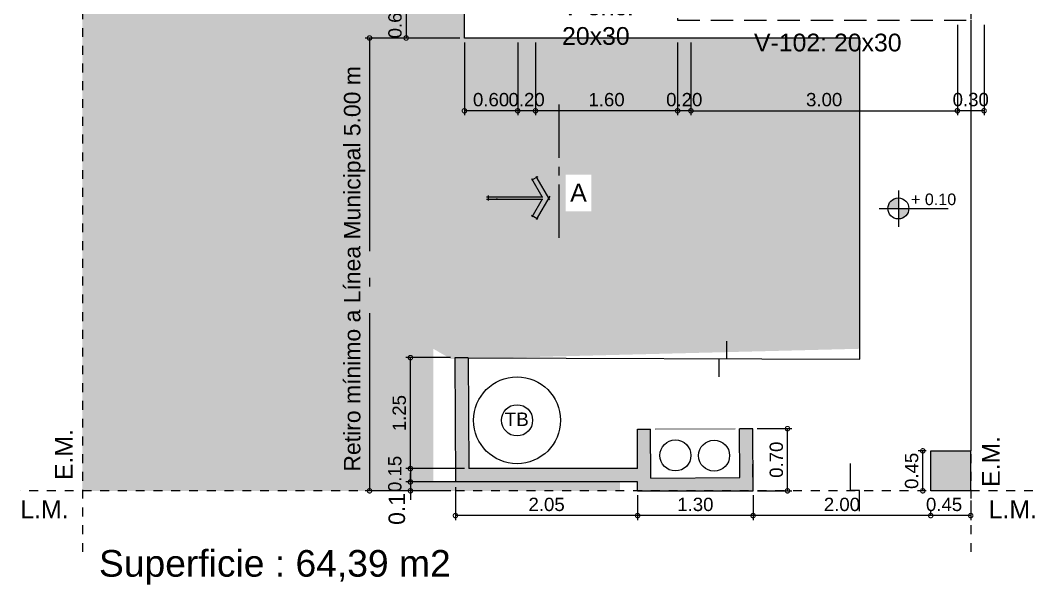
# Model space of a CAD drawing. Header units: millimetres. Extents: x 141 to 456, y -20 to 129.
# Drawn here: x 140.71 to 152.13, y 89.08 to 95.43 of the extents above; entities that cross this region are included whole.
import ezdxf

# ---------------------------------------------------------------- set-up
doc = ezdxf.new("R2010")
doc.units = ezdxf.units.MM
doc.header["$LTSCALE"] = 0.1
doc.header["$MEASUREMENT"] = 0
doc.header["$PDMODE"] = 3
doc.header["$PDSIZE"] = 0.1
doc.linetypes.add('ACAD_ISO04W100', pattern=[30, 24, -3, 0, -3])
doc.linetypes.add('TRAZOS2', pattern=[0.375, 0.25, -0.125])
doc.layers.get('DEFPOINTS').update_dxf_attribs({"color": 1})
doc.layers.add('17.Sombras', color=8, linetype='Continuous', lineweight=5)
for name, color, linetype in [('Cotas', 1, 'Continuous'), ('Cubierta', 7, 'Continuous'), ('EJES', 6, 'Continuous'), ('Equipamiento', 7, 'Continuous'), ('HATCH', 10, 'Continuous'), ('MURO', 2, 'Continuous'), ('Muros', 7, 'Continuous'), ('muros-pta', 4, 'Continuous'), ('Proyecciones', 1, 'Continuous'), ('Textos', 7, 'Continuous')]:
    doc.layers.add(name, color=color, linetype=linetype)
doc.styles.add('ARIAL', font='arial.ttf', dxfattribs={"height": 0.18})
doc.styles.add('Diego', font='arial.ttf')
doc.styles.get("Standard").update_dxf_attribs({"font": 'arial.ttf'})
doc.dimstyles.new('Cota Diego', dxfattribs={"dimtxt": 0.185, "dimasz": 0.1, "dimexe": 0.05, "dimexo": 0.05, "dimgap": 0.05, "dimtad": 1, "dimdsep": 46, "dimtxsty": 'Standard', "dimblk": 'DOTSMALL', "dimcen": 0.05, "dimclrd": 1, "dimclre": 1, "dimclrt": 1, "dimadec": 0, "dimazin": 0, "dimtfac": 1, "dimtmove": 0, "dimatfit": 3, "dimldrblk": 'DOTSMALL', "dimfxl": 1, "dimlwe": -1, "dimarcsym": 0})

# ---------------------------------------------------------------- blocks, each defined once
blk = doc.blocks.new('_DotSmall')
at = {"color": 0, "linetype": 'ByBlock', "const_width": 0.5}
blk.add_lwpolyline([(-0.0625, 0, 1), (0.0625, 0, 1)], format="xyb", close=True, dxfattribs=at)
blk = doc.blocks.new('*D74')
at = {"color": 1, "linetype": 'ACAD_ISO04W100', "transparency": 16777216}
for p, q in [((145.147, 95.233), (144.591, 95.233)), ((145.056, 90.133), (144.591, 90.133))]:
    blk.add_line(p, q, dxfattribs=at)
at = {"color": 1, "linetype": 'ACAD_ISO04W100', "lineweight": -2, "transparency": 16777216}
blk.add_line((144.641, 95.233), (144.641, 90.133), dxfattribs=at)
at = {"layer": 'DEFPOINTS', "color": 0, "linetype": 'ACAD_ISO04W100', "transparency": 16777216}
for p in [(145.197, 95.233), (144.641, 90.133), (145.106, 90.133)]:
    blk.add_point(p, dxfattribs=at)
at = {"color": 1, "linetype": 'ACAD_ISO04W100', "lineweight": -2, "transparency": 16777216, "xscale": 0.1, "yscale": 0.1, "zscale": 0.1}
for p, rotation in [((144.641, 95.233), 90), ((144.641, 90.133), 270)]:
    blk.add_blockref('_DotSmall', p, dxfattribs=dict(at, rotation=rotation))
at = {"color": 1, "linetype": 'ACAD_ISO04W100', "transparency": 16777216, "insert": (144.473, 92.633), "char_height": 0.185, "attachment_point": 5, "rotation": 90}
blk.add_mtext('{\\fArial|b0|i0|c238|p34;Retiro mínimo a Línea Municipal 5.00 m}', dxfattribs=at)
blk = doc.blocks.new('*D53')
at = {"color": 1, "linetype": 'Continuous', "transparency": 16777216}
for p, q in [((151.409, 90.025), (151.409, 89.804)), ((150.959, 89.854), (150.959, 89.904))]:
    blk.add_line(p, q, dxfattribs=at)
at = {"color": 1, "linetype": 'Continuous', "lineweight": -2, "transparency": 16777216}
blk.add_line((151.409, 89.854), (150.959, 89.854), dxfattribs=at)
at = {"layer": 'DEFPOINTS', "color": 0, "linetype": 'Continuous', "transparency": 16777216}
for p in [(151.409, 90.075), (150.959, 89.854), (150.959, 89.804)]:
    blk.add_point(p, dxfattribs=at)
at = {"color": 1, "linetype": 'Continuous', "lineweight": -2, "transparency": 16777216, "xscale": 0.1, "yscale": 0.1, "zscale": 0.1, "rotation": 180}
blk.add_blockref('_DotSmall', (150.959, 89.854), dxfattribs=at)
at = {"color": 1, "linetype": 'Continuous', "lineweight": -2, "transparency": 16777216, "xscale": 0.1, "yscale": 0.1, "zscale": 0.1}
blk.add_blockref('_DotSmall', (151.409, 89.854), dxfattribs=at)
at = {"color": 1, "linetype": 'Continuous', "transparency": 16777216, "insert": (151.109, 89.979), "char_height": 0.15, "attachment_point": 5}
blk.add_mtext('0.45', dxfattribs=at)
blk = doc.blocks.new('*D54')
at = {"color": 1, "linetype": 'Continuous', "transparency": 16777216}
for p, q in [((148.959, 90.083), (148.959, 89.804)), ((150.959, 89.854), (150.959, 89.904))]:
    blk.add_line(p, q, dxfattribs=at)
at = {"color": 1, "linetype": 'Continuous', "lineweight": -2, "transparency": 16777216}
blk.add_line((150.959, 89.854), (148.959, 89.854), dxfattribs=at)
at = {"layer": 'DEFPOINTS', "color": 0, "linetype": 'Continuous', "transparency": 16777216}
for p in [(148.959, 90.133), (148.959, 89.854), (150.959, 89.804)]:
    blk.add_point(p, dxfattribs=at)
at = {"color": 1, "linetype": 'Continuous', "lineweight": -2, "transparency": 16777216, "xscale": 0.1, "yscale": 0.1, "zscale": 0.1, "rotation": 180}
blk.add_blockref('_DotSmall', (148.959, 89.854), dxfattribs=at)
at = {"color": 1, "linetype": 'Continuous', "lineweight": -2, "transparency": 16777216, "xscale": 0.1, "yscale": 0.1, "zscale": 0.1}
blk.add_blockref('_DotSmall', (150.959, 89.854), dxfattribs=at)
at = {"color": 1, "linetype": 'Continuous', "transparency": 16777216, "insert": (149.959, 89.979), "char_height": 0.15, "attachment_point": 5}
blk.add_mtext('2.00', dxfattribs=at)
blk = doc.blocks.new('*D114')
at = {"color": 1, "linetype": 'Continuous', "transparency": 16777216}
for p, q in [((150.909, 90.583), (150.819, 90.583)), ((150.909, 90.133), (150.819, 90.133))]:
    blk.add_line(p, q, dxfattribs=at)
at = {"color": 1, "linetype": 'Continuous', "lineweight": -2, "transparency": 16777216}
blk.add_line((150.869, 90.133), (150.869, 90.583), dxfattribs=at)
at = {"layer": 'DEFPOINTS', "color": 0, "linetype": 'Continuous', "transparency": 16777216}
for p in [(150.869, 90.583), (150.959, 90.583), (150.959, 90.133)]:
    blk.add_point(p, dxfattribs=at)
at = {"color": 1, "linetype": 'Continuous', "lineweight": -2, "transparency": 16777216, "xscale": 0.1, "yscale": 0.1, "zscale": 0.1}
for p, rotation in [((150.869, 90.583), 90), ((150.869, 90.133), 270)]:
    blk.add_blockref('_DotSmall', p, dxfattribs=dict(at, rotation=rotation))
at = {"color": 1, "linetype": 'Continuous', "transparency": 16777216, "insert": (150.744, 90.358), "char_height": 0.15, "attachment_point": 5, "rotation": 90}
blk.add_mtext('0.45', dxfattribs=at)
blk = doc.blocks.new('*D55')
at = {"color": 1, "linetype": 'Continuous', "transparency": 16777216}
for p, q in [((145.552, 91.633), (145.051, 91.633)), ((145.708, 90.383), (145.051, 90.383))]:
    blk.add_line(p, q, dxfattribs=at)
at = {"color": 1, "linetype": 'Continuous', "lineweight": -2, "transparency": 16777216}
blk.add_line((145.101, 90.383), (145.101, 91.633), dxfattribs=at)
at = {"layer": 'DEFPOINTS', "color": 0, "linetype": 'Continuous', "transparency": 16777216}
for p in [(145.101, 91.633), (145.602, 91.633), (145.758, 90.383)]:
    blk.add_point(p, dxfattribs=at)
at = {"color": 1, "linetype": 'Continuous', "lineweight": -2, "transparency": 16777216, "xscale": 0.1, "yscale": 0.1, "zscale": 0.1}
for p, rotation in [((145.101, 91.633), 90), ((145.101, 90.383), 270)]:
    blk.add_blockref('_DotSmall', p, dxfattribs=dict(at, rotation=rotation))
at = {"color": 1, "linetype": 'Continuous', "transparency": 16777216, "insert": (144.976, 91.008), "char_height": 0.15, "attachment_point": 5, "rotation": 90}
blk.add_mtext('1.25', dxfattribs=at)
blk = doc.blocks.new('SDFGBB')
blk.add_hatch(color=256).paths.add_polyline_path([(-0.353, 0.316), (-0.402, 0.232), (0, 0), (0.402, 0.232), (0.353, 0.316), (0.024, 0.126), (0.024, 1.177), (-0.022, 1.177), (-0.022, 0.124)])
for p, q in [((-0.022, 1.205), (-0.022, 0.116)), ((0.024, 1.205), (0.024, 0.116)), ((-0.051, 1.177), (0.05, 1.177)), ((0.037, -0.022), (-0.418, 0.241)), ((-0.412, 0.214), (-0.343, 0.333)), ((-0.022, 0.124), (-0.37, 0.325)), ((-0.033, -0.019), (0.418, 0.241)), ((0.024, 0.126), (0.37, 0.325)), ((0.412, 0.214), (0.343, 0.333))]:
    blk.add_line(p, q)
blk = doc.blocks.new('*D56')
at = {"color": 1, "linetype": 'Continuous', "transparency": 16777216}
for p, q in [((151.559, 95.383), (151.559, 94.364)), ((151.259, 94.431), (151.259, 94.364))]:
    blk.add_line(p, q, dxfattribs=at)
at = {"color": 1, "linetype": 'Continuous', "lineweight": -2, "transparency": 16777216}
blk.add_line((151.559, 94.414), (151.259, 94.414), dxfattribs=at)
at = {"layer": 'DEFPOINTS', "color": 0, "linetype": 'Continuous', "transparency": 16777216}
for p in [(151.559, 95.433), (151.259, 94.481), (151.259, 94.414)]:
    blk.add_point(p, dxfattribs=at)
at = {"color": 1, "linetype": 'Continuous', "lineweight": -2, "transparency": 16777216, "xscale": 0.1, "yscale": 0.1, "zscale": 0.1, "rotation": 180}
blk.add_blockref('_DotSmall', (151.259, 94.414), dxfattribs=at)
at = {"color": 1, "linetype": 'Continuous', "lineweight": -2, "transparency": 16777216, "xscale": 0.1, "yscale": 0.1, "zscale": 0.1}
blk.add_blockref('_DotSmall', (151.559, 94.414), dxfattribs=at)
at = {"color": 1, "linetype": 'Continuous', "transparency": 16777216, "insert": (151.409, 94.539), "char_height": 0.15, "attachment_point": 5}
blk.add_mtext('0.30', dxfattribs=at)
blk = doc.blocks.new('*D57')
at = {"color": 1, "linetype": 'Continuous', "transparency": 16777216}
for p, q in [((148.109, 95.183), (148.109, 94.363)), ((146.509, 94.413), (146.509, 94.363))]:
    blk.add_line(p, q, dxfattribs=at)
at = {"color": 1, "linetype": 'Continuous', "lineweight": -2, "transparency": 16777216}
blk.add_line((148.109, 94.413), (146.509, 94.413), dxfattribs=at)
at = {"layer": 'DEFPOINTS', "color": 0, "linetype": 'Continuous', "transparency": 16777216}
for p in [(148.109, 95.233), (146.509, 94.463), (146.509, 94.413)]:
    blk.add_point(p, dxfattribs=at)
at = {"color": 1, "linetype": 'Continuous', "lineweight": -2, "transparency": 16777216, "xscale": 0.1, "yscale": 0.1, "zscale": 0.1, "rotation": 180}
blk.add_blockref('_DotSmall', (146.509, 94.413), dxfattribs=at)
at = {"color": 1, "linetype": 'Continuous', "lineweight": -2, "transparency": 16777216, "xscale": 0.1, "yscale": 0.1, "zscale": 0.1}
blk.add_blockref('_DotSmall', (148.109, 94.413), dxfattribs=at)
at = {"color": 1, "linetype": 'Continuous', "transparency": 16777216, "insert": (147.309, 94.538), "char_height": 0.15, "attachment_point": 5}
blk.add_mtext('1.60', dxfattribs=at)
blk = doc.blocks.new('*D58')
at = {"color": 1, "linetype": 'Continuous', "transparency": 16777216}
for p, q in [((146.309, 95.183), (146.309, 94.363)), ((146.509, 95.183), (146.509, 94.363))]:
    blk.add_line(p, q, dxfattribs=at)
at = {"color": 1, "linetype": 'Continuous', "lineweight": -2, "transparency": 16777216}
blk.add_line((146.509, 94.413), (146.309, 94.413), dxfattribs=at)
at = {"layer": 'DEFPOINTS', "color": 0, "linetype": 'Continuous', "transparency": 16777216}
for p in [(146.309, 95.233), (146.509, 95.233), (146.309, 94.413)]:
    blk.add_point(p, dxfattribs=at)
at = {"color": 1, "linetype": 'Continuous', "lineweight": -2, "transparency": 16777216, "xscale": 0.1, "yscale": 0.1, "zscale": 0.1, "rotation": 180}
blk.add_blockref('_DotSmall', (146.309, 94.413), dxfattribs=at)
at = {"color": 1, "linetype": 'Continuous', "lineweight": -2, "transparency": 16777216, "xscale": 0.1, "yscale": 0.1, "zscale": 0.1}
blk.add_blockref('_DotSmall', (146.509, 94.413), dxfattribs=at)
at = {"color": 1, "linetype": 'Continuous', "transparency": 16777216, "insert": (146.409, 94.538), "char_height": 0.15, "attachment_point": 5}
blk.add_mtext('0.20', dxfattribs=at)
blk = doc.blocks.new('*D59')
at = {"color": 1, "linetype": 'Continuous', "transparency": 16777216}
for p, q in [((151.259, 95.383), (151.259, 94.363)), ((148.259, 94.413), (148.259, 94.363))]:
    blk.add_line(p, q, dxfattribs=at)
at = {"color": 1, "linetype": 'Continuous', "lineweight": -2, "transparency": 16777216}
blk.add_line((148.259, 94.413), (151.259, 94.413), dxfattribs=at)
at = {"layer": 'DEFPOINTS', "color": 0, "linetype": 'Continuous', "transparency": 16777216}
for p in [(151.259, 95.433), (148.259, 94.463), (151.259, 94.413)]:
    blk.add_point(p, dxfattribs=at)
at = {"color": 1, "linetype": 'Continuous', "lineweight": -2, "transparency": 16777216, "xscale": 0.1, "yscale": 0.1, "zscale": 0.1, "rotation": 180}
blk.add_blockref('_DotSmall', (148.259, 94.413), dxfattribs=at)
at = {"color": 1, "linetype": 'Continuous', "lineweight": -2, "transparency": 16777216, "xscale": 0.1, "yscale": 0.1, "zscale": 0.1}
blk.add_blockref('_DotSmall', (151.259, 94.413), dxfattribs=at)
at = {"color": 1, "linetype": 'Continuous', "transparency": 16777216, "insert": (149.759, 94.538), "char_height": 0.15, "attachment_point": 5}
blk.add_mtext('3.00', dxfattribs=at)
blk = doc.blocks.new('*D62')
at = {"color": 1, "linetype": 'Continuous', "transparency": 16777216}
for p, q in [((148.109, 95.183), (148.109, 94.363)), ((148.259, 95.183), (148.259, 94.363))]:
    blk.add_line(p, q, dxfattribs=at)
at = {"color": 1, "linetype": 'Continuous', "lineweight": -2, "transparency": 16777216}
blk.add_line((148.259, 94.413), (148.109, 94.413), dxfattribs=at)
at = {"layer": 'DEFPOINTS', "color": 0, "linetype": 'Continuous', "transparency": 16777216}
for p in [(148.109, 95.233), (148.259, 95.233), (148.109, 94.413)]:
    blk.add_point(p, dxfattribs=at)
at = {"color": 1, "linetype": 'Continuous', "lineweight": -2, "transparency": 16777216, "xscale": 0.1, "yscale": 0.1, "zscale": 0.1, "rotation": 180}
blk.add_blockref('_DotSmall', (148.109, 94.413), dxfattribs=at)
at = {"color": 1, "linetype": 'Continuous', "lineweight": -2, "transparency": 16777216, "xscale": 0.1, "yscale": 0.1, "zscale": 0.1}
blk.add_blockref('_DotSmall', (148.259, 94.413), dxfattribs=at)
at = {"color": 1, "linetype": 'Continuous', "transparency": 16777216, "insert": (148.184, 94.538), "char_height": 0.15, "attachment_point": 5}
blk.add_mtext('0.20', dxfattribs=at)
blk = doc.blocks.new('*D66')
at = {"color": 1, "linetype": 'Continuous', "transparency": 16777216}
for p, q in [((145.559, 95.833), (145.003, 95.833)), ((145.659, 95.233), (145.003, 95.233))]:
    blk.add_line(p, q, dxfattribs=at)
at = {"color": 1, "linetype": 'Continuous', "lineweight": -2, "transparency": 16777216}
blk.add_line((145.053, 95.833), (145.053, 95.233), dxfattribs=at)
at = {"layer": 'DEFPOINTS', "color": 0, "linetype": 'Continuous', "transparency": 16777216}
for p in [(145.609, 95.833), (145.053, 95.233), (145.709, 95.233)]:
    blk.add_point(p, dxfattribs=at)
at = {"color": 1, "linetype": 'Continuous', "lineweight": -2, "transparency": 16777216, "xscale": 0.1, "yscale": 0.1, "zscale": 0.1}
for p, rotation in [((145.053, 95.833), 90), ((145.053, 95.233), 270)]:
    blk.add_blockref('_DotSmall', p, dxfattribs=dict(at, rotation=rotation))
at = {"color": 1, "linetype": 'Continuous', "transparency": 16777216, "insert": (144.928, 95.433), "char_height": 0.15, "attachment_point": 5, "rotation": 90}
blk.add_mtext('0.60', dxfattribs=at)
blk = doc.blocks.new('Nivel Planta')
at = {"layer": 'Cubierta'}
h = blk.add_hatch(color=1, dxfattribs=at)
h.paths.add_polyline_path([(509.851, 209.413, 0.414214), (509.733, 209.295), (509.851, 209.295)])
h.paths.add_polyline_path([(509.969, 209.295), (509.851, 209.295), (509.851, 209.177, 0.414214)])
at = {"layer": 'Cotas', "color": 1}
for p, q in [((509.851, 209.499), (509.851, 209.09)), ((509.636, 209.295), (510.413, 209.295))]:
    blk.add_line(p, q, dxfattribs=at)
blk.add_circle((509.851, 209.295), 0.118, dxfattribs=at)
blk = doc.blocks.new('*D91')
at = {"color": 1, "linetype": 'Continuous', "transparency": 16777216}
for p, q in [((145.709, 95.183), (145.709, 94.363)), ((146.309, 95.183), (146.309, 94.363))]:
    blk.add_line(p, q, dxfattribs=at)
at = {"color": 1, "linetype": 'Continuous', "lineweight": -2, "transparency": 16777216}
blk.add_line((146.309, 94.413), (145.709, 94.413), dxfattribs=at)
at = {"layer": 'DEFPOINTS', "color": 0, "linetype": 'Continuous', "transparency": 16777216}
for p in [(145.709, 95.233), (146.309, 95.233), (145.709, 94.413)]:
    blk.add_point(p, dxfattribs=at)
at = {"color": 1, "linetype": 'Continuous', "lineweight": -2, "transparency": 16777216, "xscale": 0.1, "yscale": 0.1, "zscale": 0.1, "rotation": 180}
blk.add_blockref('_DotSmall', (145.709, 94.413), dxfattribs=at)
at = {"color": 1, "linetype": 'Continuous', "lineweight": -2, "transparency": 16777216, "xscale": 0.1, "yscale": 0.1, "zscale": 0.1}
blk.add_blockref('_DotSmall', (146.309, 94.413), dxfattribs=at)
at = {"color": 1, "linetype": 'Continuous', "transparency": 16777216, "insert": (146.009, 94.538), "char_height": 0.15, "attachment_point": 5}
blk.add_mtext('0.60', dxfattribs=at)
blk = doc.blocks.new('*D132')
at = {"color": 1, "linetype": 'Continuous', "transparency": 16777216}
for p, q in [((147.659, 90.083), (147.659, 89.804)), ((148.959, 90.083), (148.959, 89.804))]:
    blk.add_line(p, q, dxfattribs=at)
at = {"color": 1, "linetype": 'Continuous', "lineweight": -2, "transparency": 16777216}
blk.add_line((148.959, 89.854), (147.659, 89.854), dxfattribs=at)
at = {"layer": 'DEFPOINTS', "color": 0, "linetype": 'Continuous', "transparency": 16777216}
for p in [(147.659, 90.133), (148.959, 90.133), (147.659, 89.854)]:
    blk.add_point(p, dxfattribs=at)
at = {"color": 1, "linetype": 'Continuous', "lineweight": -2, "transparency": 16777216, "xscale": 0.1, "yscale": 0.1, "zscale": 0.1, "rotation": 180}
blk.add_blockref('_DotSmall', (147.659, 89.854), dxfattribs=at)
at = {"color": 1, "linetype": 'Continuous', "lineweight": -2, "transparency": 16777216, "xscale": 0.1, "yscale": 0.1, "zscale": 0.1}
blk.add_blockref('_DotSmall', (148.959, 89.854), dxfattribs=at)
at = {"color": 1, "linetype": 'Continuous', "transparency": 16777216, "insert": (148.309, 89.979), "char_height": 0.15, "attachment_point": 5}
blk.add_mtext('1.30', dxfattribs=at)
blk = doc.blocks.new('*D133')
at = {"color": 1, "linetype": 'Continuous', "transparency": 16777216}
for p, q in [((145.608, 90.173), (145.608, 89.804)), ((147.659, 90.083), (147.659, 89.804))]:
    blk.add_line(p, q, dxfattribs=at)
at = {"color": 1, "linetype": 'Continuous', "lineweight": -2, "transparency": 16777216}
blk.add_line((147.659, 89.854), (145.608, 89.854), dxfattribs=at)
at = {"layer": 'DEFPOINTS', "color": 0, "linetype": 'Continuous', "transparency": 16777216}
for p in [(145.608, 90.223), (147.659, 90.133), (145.608, 89.854)]:
    blk.add_point(p, dxfattribs=at)
at = {"color": 1, "linetype": 'Continuous', "lineweight": -2, "transparency": 16777216, "xscale": 0.1, "yscale": 0.1, "zscale": 0.1, "rotation": 180}
blk.add_blockref('_DotSmall', (145.608, 89.854), dxfattribs=at)
at = {"color": 1, "linetype": 'Continuous', "lineweight": -2, "transparency": 16777216, "xscale": 0.1, "yscale": 0.1, "zscale": 0.1}
blk.add_blockref('_DotSmall', (147.659, 89.854), dxfattribs=at)
at = {"color": 1, "linetype": 'Continuous', "transparency": 16777216, "insert": (146.634, 89.979), "char_height": 0.15, "attachment_point": 5}
blk.add_mtext('2.05', dxfattribs=at)
blk = doc.blocks.new('*D134')
at = {"color": 1, "linetype": 'Continuous', "transparency": 16777216}
for p, q in [((149.006, 90.833), (149.396, 90.833)), ((149.009, 90.133), (149.396, 90.133))]:
    blk.add_line(p, q, dxfattribs=at)
at = {"color": 1, "linetype": 'Continuous', "lineweight": -2, "transparency": 16777216}
blk.add_line((149.346, 90.133), (149.346, 90.833), dxfattribs=at)
at = {"layer": 'DEFPOINTS', "color": 0, "linetype": 'Continuous', "transparency": 16777216}
for p in [(148.956, 90.833), (149.346, 90.833), (148.959, 90.133)]:
    blk.add_point(p, dxfattribs=at)
at = {"color": 1, "linetype": 'Continuous', "lineweight": -2, "transparency": 16777216, "xscale": 0.1, "yscale": 0.1, "zscale": 0.1}
for p, rotation in [((149.346, 90.833), 90), ((149.346, 90.133), 270)]:
    blk.add_blockref('_DotSmall', p, dxfattribs=dict(at, rotation=rotation))
at = {"color": 1, "linetype": 'Continuous', "transparency": 16777216, "insert": (149.221, 90.483), "char_height": 0.15, "attachment_point": 5, "rotation": 90}
blk.add_mtext('0.70', dxfattribs=at)
blk = doc.blocks.new('*D135')
at = {"color": 1, "linetype": 'Continuous', "transparency": 16777216}
for p, q in [((145.708, 90.383), (145.051, 90.383)), ((145.708, 90.233), (145.051, 90.233))]:
    blk.add_line(p, q, dxfattribs=at)
at = {"color": 1, "linetype": 'Continuous', "lineweight": -2, "transparency": 16777216}
blk.add_line((145.101, 90.383), (145.101, 90.233), dxfattribs=at)
at = {"layer": 'DEFPOINTS', "color": 0, "linetype": 'Continuous', "transparency": 16777216}
for p in [(145.758, 90.383), (145.101, 90.233), (145.758, 90.233)]:
    blk.add_point(p, dxfattribs=at)
at = {"color": 1, "linetype": 'Continuous', "lineweight": -2, "transparency": 16777216, "xscale": 0.1, "yscale": 0.1, "zscale": 0.1}
for p, rotation in [((145.101, 90.383), 90), ((145.101, 90.233), 270)]:
    blk.add_blockref('_DotSmall', p, dxfattribs=dict(at, rotation=rotation))
at = {"color": 1, "linetype": 'Continuous', "transparency": 16777216, "insert": (144.926, 90.323), "char_height": 0.15, "attachment_point": 5, "rotation": 90}
blk.add_mtext('0.15', dxfattribs=at)
blk = doc.blocks.new('*D136')
at = {"color": 1, "transparency": 16777216}
for p, q in [((145.708, 90.233), (145.051, 90.233)), ((145.557, 90.133), (145.051, 90.133))]:
    blk.add_line(p, q, dxfattribs=at)
at = {"color": 1, "lineweight": -2, "transparency": 16777216}
for p, q in [((145.101, 90.233), (145.101, 90.333)), ((145.101, 90.233), (145.101, 90.133)), ((145.101, 90.133), (145.101, 90.033))]:
    blk.add_line(p, q, dxfattribs=at)
at = {"layer": 'DEFPOINTS', "color": 0, "transparency": 16777216}
for p in [(145.758, 90.233), (145.101, 90.133), (145.607, 90.133)]:
    blk.add_point(p, dxfattribs=at)
at = {"color": 1, "lineweight": -2, "transparency": 16777216, "xscale": 0.1, "yscale": 0.1, "zscale": 0.1}
for p, rotation in [((145.101, 90.233), 270), ((145.101, 90.133), 90)]:
    blk.add_blockref('_DotSmall', p, dxfattribs=dict(at, rotation=rotation))
at = {"color": 1, "transparency": 16777216, "insert": (144.949, 89.929), "char_height": 0.185, "attachment_point": 5, "rotation": 90}
blk.add_mtext('0.1', dxfattribs=at)

msp = doc.modelspace()

# ---------------------------------------------------------------- hatches: boundary and pattern name
at = {"linetype": 'ACAD_ISO04W100', "transparency": 33554559}
h = msp.add_hatch(dxfattribs=at)
h.set_pattern_fill('AR-SAND', color=1, scale=0.01, style=0)
h.set_pattern_definition([(37.5, (-71.25555, -93.3759), (-0.0160003, 0.48941324), [0, -0.38608, 0, -0.4318, 0, -0.41275]), (7.5, (-71.25555, -93.3759), (0.4495233, 0.7168251), [0, -0.20828, 0, -0.34798, 0, -0.13335]), (327.5, (-71.56797, -93.3759), (0.7909924, 0.0014372), [0, -0.127, 0, -0.4572, 0, -0.5969]), (317.5, (-71.568, -93.3759), (0.7635565, 0.2229293), [0, -0.0635, 0, -0.29972, 0, -0.3429])])
h.paths.add_polyline_path([(146.6578, 93.4311), (146.5232, 93.1979), (146.4746, 93.226), (146.5849, 93.4169), (145.9746, 93.4169), (145.9746, 93.4437), (146.5858, 93.4437), (146.4746, 93.6363), (146.5232, 93.6643)], flags=16)
h.paths.add_polyline_path([(141.843, 98.0996), (141.843, 98.7108), (141.6505, 98.5996), (141.6225, 98.6482), (141.8557, 98.7828), (142.0889, 98.6482), (142.0608, 98.5996), (141.8698, 98.7099), (141.8698, 98.0996)], flags=16)
h.paths.add_polyline_path([(146.5232, 105.548), (146.4746, 105.576), (146.5849, 105.767), (145.9746, 105.767), (145.9746, 105.7938), (146.5858, 105.7938), (146.4746, 105.9863), (146.5232, 106.0144), (146.6578, 105.7812)], flags=16)
at = {"layer": 'HATCH', "true_color": 0xf26722, "transparency": 33554559}
h = msp.add_hatch(dxfattribs=at)
h.set_pattern_fill('AR-SAND', color=30, scale=0.005)
h.set_pattern_definition([(37.5, (-44.64595, 77.8552), (-0.00800016, 0.24470662), [0, -0.19304, 0, -0.2159, 0, -0.206375]), (7.5, (-44.64595, 77.8552), (0.22476164, 0.35841255), [0, -0.10414, 0, -0.17399, 0, -0.066675]), (327.5, (-44.80216, 77.8552), (0.39549619, 0.0007186), [0, -0.0635, 0, -0.2286, 0, -0.29845]), (317.5, (-44.80216, 77.8552), (0.3817782, 0.11146466), [0, -0.03175, 0, -0.14986, 0, -0.17145])])
h.paths.add_polyline_path([(150.1589, 95.2326), (145.7089, 95.2326), (145.7089, 97.9526), (142.4589, 97.9526), (141.4089, 97.9526), (141.4089, 90.1326), (147.4589, 90.1326), (147.4589, 90.2326), (145.3589, 90.2326), (145.3589, 91.7326), (145.5589, 91.6169), (150.1589, 91.7326)])
h.paths.add_polyline_path([(146.5858, 93.4437), (146.4746, 93.6363), (146.5232, 93.6643), (146.6578, 93.4311), (146.5232, 93.1979), (146.4746, 93.226), (146.5849, 93.4169), (145.9746, 93.4169), (145.9746, 93.4437)], flags=16)
edge = h.paths.add_edge_path(flags=16)
edge.add_arc((142.9715, 95.8124), 0.118, 0, 360)
h.paths.add_polyline_path([(142.2933, 96.8327), (144.1237, 96.8327), (144.1237, 97.1667), (142.2933, 97.1667)], flags=16)
h.paths.add_polyline_path([(143.0202, 95.7809), (143.7711, 95.7809), (143.7711, 96.1138), (143.0202, 96.1138)], flags=16)
h.paths.add_polyline_path([(146.8497, 93.2821), (147.1369, 93.2821), (147.1369, 93.6942), (146.8497, 93.6942)], flags=16)
at = {"layer": 'HATCH', "transparency": 33554559}
h = msp.add_hatch(color=256, dxfattribs=at)
h.dxf.hatch_style = 1
h.paths.add_polyline_path([(145.7519, 91.6326), (145.6019, 91.6326), (145.6084, 90.2326), (147.6585, 90.2326), (147.6589, 90.1326), (148.9589, 90.1326), (148.9556, 90.8326), (148.8056, 90.8319), (148.8082, 90.2819), (147.8082, 90.2772), (147.8057, 90.8272), (147.6557, 90.8265), (147.6577, 90.3826), (145.7577, 90.3826)])
h = msp.add_hatch(color=256, dxfattribs=at)
h.dxf.hatch_style = 1
h.paths.add_polyline_path([(151.4089, 90.5826), (150.9589, 90.5826), (150.9589, 90.1326), (151.4089, 90.1326)])

# ---------------------------------------------------------------- linework, layer by layer
at = {"layer": '17.Sombras', "color": 8, "true_color": 0x7d7d7d, "transparency": 33554559}
msp.add_line((148.7556, 90.8317), (147.8557, 90.8275), dxfattribs=at)
at = {"layer": 'Cotas', "linetype": 'TRAZOS2', "ltscale": 10, "transparency": 33554559}
msp.add_lwpolyline([(148.1089, 95.8326), (148.1089, 95.4326), (151.4089, 95.4326)], dxfattribs=at)
at = {"layer": 'Cotas', "ltscale": 0.5, "transparency": 33554559}
for centre in [(148.0838, 90.5318), (148.5195, 90.5289)]:
    msp.add_circle(centre, 0.175, dxfattribs=at)
at = {"layer": 'EJES', "color": 1, "linetype": 'ACAD_ISO04W100', "ltscale": 0.025, "transparency": 33554559}
for p, q in [((141.4089, 105.9452), (141.4089, 89.4326)), ((151.4089, 105.9452), (151.4089, 89.4326)), ((152.1089, 90.1326), (140.7089, 90.1326))]:
    msp.add_line(p, q, dxfattribs=at)
at = {"layer": 'Equipamiento', "color": 2, "transparency": 33554559}
for p, q in [((145.7089, 95.2326), (145.7089, 97.9526)), ((151.4089, 95.4326), (151.4089, 90.5826)), ((150.1589, 95.2326), (145.7089, 95.2326)), ((150.1589, 91.6169), (150.1589, 95.2326)), ((148.6595, 91.817), (148.6595, 91.6169)), ((145.7519, 91.6326), (150.1589, 91.6169)), ((148.575, 91.6169), (148.575, 91.4169))]:
    msp.add_line(p, q, dxfattribs=at)
at = {"layer": 'MURO', "transparency": 33554559}
msp.add_lwpolyline([(150.1568, 89.903), (150.1557, 90.1382), (150.0557, 90.1377), (150.0543, 90.4391)], dxfattribs=at)
at = {"layer": 'Muros', "color": 5, "transparency": 33554559}
for p, q in [((145.6019, 91.6326), (145.6084, 90.2326)), ((145.7519, 91.6326), (145.6019, 91.6326)), ((145.7519, 91.6326), (145.7577, 90.3826)), ((147.6557, 90.8265), (147.8057, 90.8272)), ((147.6577, 90.3826), (147.6557, 90.8265)), ((147.8082, 90.2772), (147.8057, 90.8272)), ((148.9556, 90.8326), (148.8056, 90.8319)), ((148.8082, 90.2819), (148.8056, 90.8319)), ((148.9589, 90.1326), (148.9556, 90.8326)), ((150.9589, 90.5826), (151.4089, 90.5826)), ((150.9589, 90.1326), (150.9589, 90.5826)), ((151.4089, 90.1326), (151.4089, 90.5826)), ((147.6577, 90.3826), (145.7577, 90.3826)), ((147.6585, 90.2326), (145.6084, 90.2326)), ((147.6589, 90.1326), (147.6585, 90.2326)), ((147.8082, 90.2772), (148.8082, 90.2819)), ((147.6589, 90.1326), (148.9589, 90.1326)), ((151.4089, 90.1326), (150.9589, 90.1326))]:
    msp.add_line(p, q, dxfattribs=at)
at = {"layer": 'Muros', "color": 3, "transparency": 33554559}
msp.add_circle((146.3013, 90.9271), 0.4892, dxfattribs=at)
at = {"layer": 'Muros', "color": 1, "transparency": 33554559}
msp.add_circle((146.3013, 90.9271), 0.1755, dxfattribs=at)
at = {"layer": 'muros-pta', "linetype": 'Continuous', "transparency": 33554559}
msp.add_line((148.9589, 90.1326), (148.9575, 90.4326), dxfattribs=at)
at = {"layer": 'Proyecciones', "color": 8, "linetype": 'ACAD_ISO04W100', "ltscale": 0.25, "transparency": 33554559}
msp.add_line((146.7721, 94.4834), (146.7721, 92.9834), dxfattribs=at)

# ---------------------------------------------------------------- block references
at = {"layer": 'Cubierta', "color": 1, "transparency": 33554559}
msp.add_blockref('Nivel Planta', (-359.2569, -115.982), dxfattribs=at)
at = {"layer": 'Textos', "color": 8, "ltscale": 0.01, "transparency": 33554559, "xscale": -0.5804296196057521, "yscale": 0.5804296196057521, "zscale": 0.5804296196057521, "rotation": 90}
msp.add_blockref('SDFGBB', (146.6578, 93.4311), dxfattribs=at)

# ---------------------------------------------------------------- texts
at = {"layer": 'Cubierta', "color": 1, "transparency": 33554559, "insert": (150.7357, 93.4811), "char_height": 0.26, "width": 1.302589, "attachment_point": 1}
msp.add_mtext('{\\H0.5x;+ 0.10}', dxfattribs=at)
at = {"layer": 'Textos', "color": 2, "ltscale": 0.01, "char_height": 0.2, "attachment_point": 1, "style": 'ARIAL'}
for s, insert, width in [('V-enc: 20x30', (146.8082, 95.6893), 1.350177), ('V-102: 20x30', (148.9687, 95.282), 1.851523)]:
    msp.add_mtext(s, dxfattribs=dict(at, insert=insert, width=width))
at = {"layer": 'Textos', "color": 8, "ltscale": 0.01, "transparency": 33554559, "insert": (146.9001, 93.5913), "char_height": 0.2, "width": 0.349669, "attachment_point": 1, "style": 'Diego'}
msp.add_mtext('A', dxfattribs=at)
at = {"layer": 'Textos', "color": 2, "ltscale": 0.01, "transparency": 33554559, "insert": (146.4341, 90.8634), "char_height": 0.1521, "width": 0.46025, "attachment_point": 9, "rotation": 0.26785, "style": 'Diego'}
msp.add_mtext('TB', dxfattribs=at)
at = {"layer": 'Textos', "color": 2, "transparency": 33554559, "char_height": 0.2, "width": 0.738387, "attachment_point": 3, "rotation": 90, "style": 'Diego'}
for insert in [(141.0989, 90.8277), (151.5364, 90.7511)]:
    msp.add_mtext('E.M.', dxfattribs=dict(at, insert=insert))
at = {"layer": 'Textos', "color": 2, "transparency": 33554559, "char_height": 0.2, "width": 0.601279, "attachment_point": 7, "style": 'Diego'}
for insert in [(140.7089, 89.8247), (151.6115, 89.8247)]:
    msp.add_mtext('L.M.', dxfattribs=dict(at, insert=insert))
at = {"layer": 'Textos', "color": 1, "transparency": 33554559, "insert": (141.5947, 89.0754), "char_height": 0.3, "width": 15.683347, "attachment_point": 7}
msp.add_mtext('Superficie : 64,39 m2', dxfattribs=at)

# ---------------------------------------------------------------- dimensions: what is measured, and where the dimension line sits
at = {"color": 1, "linetype": 'Continuous', "transparency": 33554559}
for base, p1, p2, picture, middle in [((145.0532, 95.2326), (145.6089, 95.8326), (145.7089, 95.2326), '*D66', (145.0532, 95.4326)), ((150.8694, 90.5826), (150.9589, 90.1326), (150.9589, 90.5826), '*D114', (150.8694, 90.3576)), ((145.1007, 90.2326), (145.7577, 90.3826), (145.7577, 90.2326), '*D135', (145.0507, 90.3226))]:
    dim = msp.add_linear_dim(base=base, p1=p1, p2=p2, angle=90, dimstyle='Cota Diego', override={"dimtxt": 0.15, "dimzin": 0, "dimtmove": 1, "dimfxl": 0.08}, dxfattribs=at)
    dim.commit()
    dim.dimension.update_dxf_attribs({"geometry": picture, "text_midpoint": middle, "dimtype": 160})
for base, p1, p2, picture, middle in [((151.2589, 94.4134), (148.2589, 94.4634), (151.2589, 95.4326), '*D59', (149.7589, 94.5384)), ((145.7089, 94.4134), (146.3089, 95.2326), (145.7089, 95.2326), '*D91', (146.0089, 94.5384)), ((146.5089, 94.4134), (148.1089, 95.2326), (146.5089, 94.4634), '*D57', (147.3089, 94.5384)), ((145.6085, 89.8541), (147.6589, 90.1326), (145.6085, 90.223), '*D133', (146.6337, 89.9791)), ((147.6589, 89.8541), (148.9589, 90.1326), (147.6589, 90.1326), '*D132', (148.3089, 89.9791)), ((148.9589, 89.8541), (150.9589, 89.8041), (148.9589, 90.1326), '*D54', (149.9589, 89.9791))]:
    dim = msp.add_linear_dim(base=base, p1=p1, p2=p2, dimstyle='Cota Diego', override={"dimtxt": 0.15, "dimzin": 0, "dimtmove": 1, "dimfxl": 0.08}, dxfattribs=at)
    dim.commit()
    dim.dimension.update_dxf_attribs({"geometry": picture, "text_midpoint": middle})
for base, p1, p2, picture, middle in [((151.2589, 94.4144), (151.5589, 95.4326), (151.2589, 94.4809), '*D56', (151.4089, 94.4144)), ((146.3089, 94.4134), (146.5089, 95.2326), (146.3089, 95.2326), '*D58', (146.4089, 94.4134)), ((150.9589, 89.8541), (151.4089, 90.0746), (150.9589, 89.8041), '*D53', (151.1089, 89.8541))]:
    dim = msp.add_linear_dim(base=base, p1=p1, p2=p2, dimstyle='Cota Diego', override={"dimtxt": 0.15, "dimzin": 0, "dimtmove": 1, "dimfxl": 0.08}, dxfattribs=at)
    dim.commit()
    dim.dimension.update_dxf_attribs({"geometry": picture, "text_midpoint": middle, "dimtype": 160})
at = {"color": 1, "linetype": 'ACAD_ISO04W100', "transparency": 33554559}
dim = msp.add_linear_dim(base=(144.6414, 90.1326), p1=(145.1971, 95.2326), p2=(145.106, 90.1326), angle=90, text='{\\fArial|b0|i0|c238|p34;Retiro mínimo a Línea Municipal 5.00 m}', dimstyle='Cota Diego', dxfattribs=at)
dim.commit()
dim.dimension.update_dxf_attribs({"geometry": '*D74', "text_midpoint": (144.6414, 92.6326), "dimtype": 160})
at = {"color": 1, "linetype": 'Continuous', "transparency": 33554559}
dim = msp.add_linear_dim(base=(148.1089, 94.4134), p1=(148.2589, 95.2326), p2=(148.1089, 95.2326), text='0.20', dimstyle='Cota Diego', override={"dimtxt": 0.15, "dimzin": 0, "dimtmove": 1, "dimfxl": 0.08}, dxfattribs=at)
dim.commit()
dim.dimension.update_dxf_attribs({"geometry": '*D62', "text_midpoint": (148.1839, 94.4134), "dimtype": 160})
for base, p1, p2, picture, middle in [((145.1007, 91.6326), (145.7577, 90.3826), (145.6019, 91.6326), '*D55', (144.9757, 91.0076)), ((149.3461, 90.8326), (148.9589, 90.1326), (148.9556, 90.8326), '*D134', (149.2211, 90.4826))]:
    dim = msp.add_linear_dim(base=base, p1=p1, p2=p2, angle=90, dimstyle='Cota Diego', override={"dimtxt": 0.15, "dimzin": 0, "dimtmove": 1, "dimfxl": 0.08}, dxfattribs=at)
    dim.commit()
    dim.dimension.update_dxf_attribs({"geometry": picture, "text_midpoint": middle})
at = {"transparency": 33554559}
dim = msp.add_linear_dim(base=(145.1007, 90.1326), p1=(145.7577, 90.2326), p2=(145.607, 90.1326), angle=90, dimstyle='Cota Diego', override={"dimtmove": 1}, dxfattribs=at)
dim.commit()
dim.dimension.update_dxf_attribs({"geometry": '*D136', "text_midpoint": (145.0917, 89.9294), "dimtype": 160})

doc.saveas('drawing.dxf')
